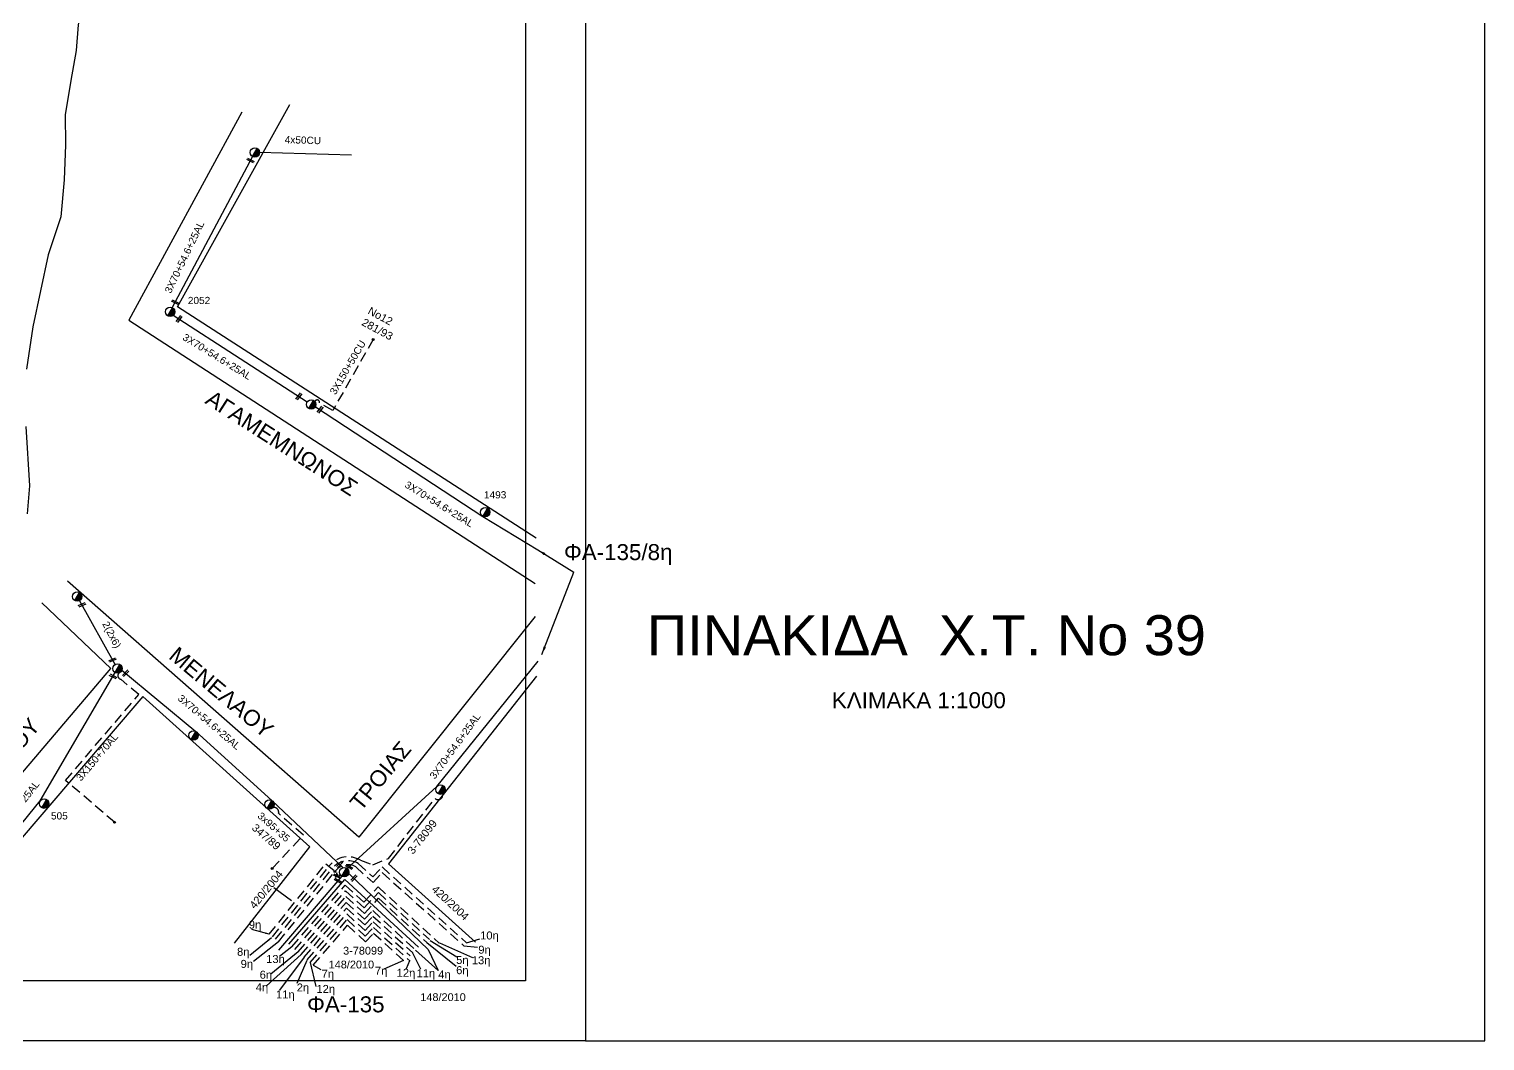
# Model space of a CAD drawing. Header units: millimetres. Extents: x 1113 to 5794, y 757 to 3537.
# Drawn here: x 3015.5 to 3379.4, y 757.3 to 1010.3 of the extents above; entities that cross this region are included whole.
import ezdxf

# ---------------------------------------------------------------- set-up
doc = ezdxf.new("R2010")
doc.units = ezdxf.units.MM
doc.linetypes.add('DASHED', pattern=[19.05, 12.7, -6.35])
for name, color, linetype in [('Γυμνά εναέρια ΧΤ (3Φ)   4x50CU', 7, 'Continuous'), ('Επιγραφές - Σχήματα', 7, 'Continuous'), ('Καλώδια ΧΤ   2x6AL', 7, 'DASHED'), ('Καλώδια ΧΤ   3x150+50AL', 7, 'DASHED'), ('Καλώδια ΧΤ   3x150+50CU', 7, 'DASHED'), ('Καλώδια ΧΤ   3x95+35 CU', 7, 'DASHED'), ('Μηχανική τομή', 7, 'Continuous'), ('Στύλος ΦΜ', 7, 'Continuous'), ('Στύλος ΦΜ @ 1', 7, 'Continuous'), ('Συνδέσεις', 7, 'Continuous'), ('Συνεστραμμένα ΧΤ   3x70+54.6+25 AL', 7, 'SYN_LINE'), ('Υπόβαθρο ΔΕΗ', 7, 'Continuous'), ('Υπόγεια καλώδια Δικτύου ΧΤ και Παρ. ΧΤ - 3X150+70 AL', 7, 'DASHED')]:
    doc.layers.add(name, color=color, linetype=linetype)
doc.styles.get("Standard").update_dxf_attribs({"font": 'arial.ttf'})
doc.linetypes.add('PRANES_1r', pattern='A,0.5,[137,SPECLINE.shx,S=1,R=180,X=0,Y=0],0.5', length=1)
doc.linetypes.add('SYN_LINE', pattern='A,0.5,-0.0001,["/\\/\\/\\/",Standard,S=0.1,R=0,X=0,Y=-0.05],-0.25', length=0.7501)
doc.dimstyles.new('ISO-25', dxfattribs={"dimtxt": 2.5, "dimasz": 1.8, "dimexe": 1.25, "dimexo": 0.625, "dimtad": 1, "dimtxsty": 'Standard', "dimcen": 1.8, "dimadec": 0, "dimazin": 0, "dimtfac": 1, "dimtmove": 0, "dimatfit": 3, "dimfxl": 1.25, "dimarcsym": 0})

# ---------------------------------------------------------------- blocks, each defined once
blk = doc.blocks.new('ΥΠΑΡΧΩΝ ΤΣΙΜΕΝΤΕΝΙΟΣ ΣΤΥΛΟΣ')
at = {"layer": 'Στύλος ΦΜ'}
blk.add_hatch(color=7, dxfattribs=at).paths.add_polyline_path([(-1.29, -2.28, 0.574793), (2.62, 0, 0.268822), (1.3, 2.27)])
at = {"layer": 'Στύλος ΦΜ', "color": 7}
blk.add_line((-1.29, -2.28), (1.3, 2.27), dxfattribs=at)
blk.add_circle((0, 0), 2.62, dxfattribs=at)
at = {"layer": 'Στύλος ΦΜ', "flags": 4}
for tag, p in [('ΑΡΙΘΜΟΣ', (-4.68, 8.05)), ('ΤΥΠΟΣ', (-4.91, 3.03))]:
    blk.add_attdef(tag, p, '', height=4, dxfattribs=at)
blk = doc.blocks.new('ΜΗΧΑΝΙΚΗ ΤΟΜΗ')
at = {"layer": 'Μηχανική τομή', "ltscale": 40}
for p, q in [((-1.89, 0.78), (1.89, 0.78)), ((1.89, 0), (-1.89, 0))]:
    blk.add_line(p, q, dxfattribs=at)
blk = doc.blocks.new('_ΣΥΝΔΕΣΗ')
at = {"layer": 'Συνδέσεις', "linetype": 'SYN_LINE', "ltscale": 40}
blk.add_hatch(color=256, dxfattribs=at).paths.add_polyline_path([(0.5, -0.01, 1), (-0.5, -0.01, 1)])
at = {"layer": 'Συνδέσεις'}
blk.add_circle((0, -0.01), 0.5, dxfattribs=at)
blk = doc.blocks.new('τομή_')
at = {"layer": 'Επιγραφές - Σχήματα'}
for p, q in [((-1.29, -0.22), (0.13, 0.75)), ((-1.08, -0.46), (0.34, 0.51)), ((-0.66, 0.62), (-0.29, -0.37))]:
    blk.add_line(p, q, dxfattribs=at)

msp = doc.modelspace()

# ---------------------------------------------------------------- linework, layer by layer
at = {"layer": 'Γυμνά εναέρια ΧΤ (3Φ)   4x50CU', "color": 27, "linetype": 'SYN_LINE', "lineweight": -3, "ltscale": 20}
msp.add_lwpolyline([(3073.07, 979.51), (3096.03, 978.84)], dxfattribs=at)
at = {"layer": 'Επιγραφές - Σχήματα', "lineweight": -3}
for points in [[(1112.77, 1783.73), (3154.51, 1783.73), (3154.51, 757.28), (1112.77, 757.28)], [(1127.77, 1768.73), (3139.51, 1768.73), (3139.51, 772.28), (1127.77, 772.28)]]:
    msp.add_lwpolyline(points, close=True, dxfattribs=at)
at = {"layer": 'Επιγραφές - Σχήματα', "lineweight": -3, "ltscale": 10}
msp.add_lwpolyline([(3154.51, 757.28), (3379.38, 757.28), (3379.38, 1783.73), (3154.51, 1783.73)], dxfattribs=at)
at = {"layer": 'Καλώδια ΧΤ   2x6AL', "color": 30, "linetype": 'SYN_LINE', "lineweight": -3, "ltscale": 20}
msp.add_lwpolyline([(3036.93, 851.36), (3028.05, 867.36)], dxfattribs=at)
at = {"layer": 'Καλώδια ΧΤ   3x150+50CU', "color": 2, "linetype": 'DASHED', "lineweight": -3, "ltscale": 0.2}
msp.add_lwpolyline([(3101.46, 932.65), (3091.38, 914.93), (3088.04, 916.82, 0.93763), (3086.9, 917.14, 273.531506)], format="xyb", dxfattribs=at)
at = {"layer": 'Καλώδια ΧΤ   3x95+35 CU', "color": 30, "linetype": 'DASHED', "lineweight": -3, "ltscale": 0.2}
msp.add_lwpolyline([(3076.21, 800.39), (3084.01, 808.68), (3077.8, 814.18, 0.600693), (3076.37, 815.57, -4.063641)], format="xyb", dxfattribs=at)
at = {"layer": 'Συνεστραμμένα ΧΤ   3x70+54.6+25 AL', "color": 2, "lineweight": -3, "ltscale": 20}
for points in [[(3071.31, 978.39), (3051.25, 940.62)], [(3051.49, 938.7), (3085, 917.04)], [(3087.03, 915.85), (3128.9, 888.43), (3142.62, 880.04)], [(3094.98, 800.38), (3117.37, 820.86), (3142.69, 852.24)]]:
    msp.add_lwpolyline(points, dxfattribs=at)
at = {"layer": 'Συνεστραμμένα ΧΤ   3x70+54.6+25 AL', "color": 30, "lineweight": -3, "ltscale": 20}
for points in [[(2996.95, 791.13), (3018.26, 817.31), (3037, 849.35)], [(3038.67, 849.94), (3057.14, 834.68), (3076.11, 817.42), (3093.91, 800.61)], [(3095.36, 799.17), (3115.23, 780.09)]]:
    msp.add_lwpolyline(points, dxfattribs=at)
at = {"layer": 'Συνεστραμμένα ΧΤ   3x70+54.6+25 AL', "color": 151, "lineweight": -3, "ltscale": 20}
msp.add_lwpolyline([(3093.64, 798.45), (3077.76, 779.94)], dxfattribs=at)
at = {"layer": 'Υπόβαθρο ΔΕΗ', "linetype": 'PRANES_1r', "lineweight": -3, "ltscale": 0.2}
for points in [[(3035.47, 1076.62), (3035.18, 1075.07), (3035.07, 1073.18), (3033.71, 1066.46), (3033.42, 1061.93), (3033.13, 1051.97), (3033.29, 1041.4), (3032.95, 1036.25), (3031.16, 1028.91), (3027.68, 1011.32), (3027.24, 1004.89), (3025.91, 997.44), (3024.5, 988.83), (3024.57, 981.29), (3024.24, 972.59), (3023.35, 963.31), (3020.23, 953.81), (3016.39, 935.78), (3014.84, 925.27)], [(3014.63, 910.9), (3015.56, 896.06), (3014.96, 889.07)]]:
    msp.add_lwpolyline(points, dxfattribs=at)
at = {"layer": 'Υπόβαθρο ΔΕΗ', "lineweight": -3, "ltscale": 0.2}
for points in [[(3142.25, 882.94), (3052.56, 940.8), (3080.62, 991.37)], [(3068.64, 989.48), (3040.42, 937.5), (3142, 871.64)], [(3141.96, 863.42), (3097.9, 808.22), (3025.02, 872.21)], [(3066.78, 781.68), (3085.61, 805.77), (3043.85, 843.4), (2995.33, 786.72), (2987.44, 793.47), (3035.92, 850.36), (3018.67, 866.79)], [(3142.26, 848.46), (3105.31, 801.56), (3127.08, 781.96)], [(3080.41, 781.47), (3094.4, 797.66), (3112.76, 780.73)], [(3076.67, 795.64), (3081.04, 792.4)]]:
    msp.add_lwpolyline(points, dxfattribs=at)
at = {"layer": 'Υπόβαθρο ΔΕΗ', "color": 2, "linetype": 'DASHED', "lineweight": -3, "ltscale": 0.2}
msp.add_lwpolyline([(3076.26, 783.3), (3090.5, 801.06, -0.377003), (3098.33, 802.43), (3101.4, 801.29), (3105.32, 802.91), (3116.94, 817.89, 0.752022), (3118.79, 819.05)], format="xyb", dxfattribs=at)
at = {"layer": 'Υπόβαθρο ΔΕΗ', "color": 133, "linetype": 'DASHED', "lineweight": -3, "ltscale": 0.2}
for points in [[(3075.48, 783.93), (3089.64, 801.59), (3092.39, 799.32, 1.076726), (3093.22, 798.85)], [(3077.82, 782.05), (3092.06, 799.81, -0.364423), (3097.13, 800.81), (3101.44, 796.85), (3103.75, 799.36), (3124.16, 781.03)]]:
    msp.add_lwpolyline(points, format="xyb", dxfattribs=at)
at = {"layer": 'Υπόβαθρο ΔΕΗ', "color": 6, "linetype": 'DASHED', "lineweight": -3, "ltscale": 0.2}
msp.add_lwpolyline([(3077.04, 782.68), (3091.28, 800.43, -0.371647), (3097.73, 801.63), (3101.38, 798.27), (3103.68, 800.77), (3124.82, 781.78)], format="xyb", dxfattribs=at)
at = {"layer": 'Υπόβαθρο ΔΕΗ', "color": 5, "linetype": 'DASHED', "lineweight": -3, "ltscale": 0.2}
msp.add_lwpolyline([(3081.16, 780.82), (3094.48, 796.23), (3099.14, 791.93), (3102.71, 795.8), (3117.96, 781.75)], dxfattribs=at)
at = {"layer": 'Υπόβαθρο ΔΕΗ', "color": 85, "linetype": 'DASHED', "lineweight": -3, "ltscale": 0.2}
msp.add_lwpolyline([(3081.92, 780.16), (3094.56, 794.79), (3099.2, 790.51), (3102.77, 794.39), (3115.52, 782.63)], dxfattribs=at)
at = {"layer": 'Υπόβαθρο ΔΕΗ', "color": 233, "linetype": 'DASHED', "lineweight": -3, "ltscale": 0.2, "true_color": 0xd2798f}
msp.add_lwpolyline([(3082.68, 779.51), (3094.64, 793.36), (3099.26, 789.1), (3102.83, 792.97), (3114.84, 781.9)], dxfattribs=at)
at = {"layer": 'Υπόβαθρο ΔΕΗ', "color": 30, "linetype": 'DASHED', "lineweight": -3, "ltscale": 0.2}
msp.add_lwpolyline([(3083.43, 778.86), (3094.72, 791.92), (3099.31, 787.69), (3101.35, 789.89), (3112.08, 780)], dxfattribs=at)
at = {"layer": 'Υπόβαθρο ΔΕΗ', "color": 62, "linetype": 'DASHED', "lineweight": -3, "ltscale": 0.2}
msp.add_lwpolyline([(3084.19, 778.2), (3094.8, 790.49), (3099.37, 786.28), (3101.4, 788.48), (3111.4, 779.26)], dxfattribs=at)
at = {"layer": 'Υπόβαθρο ΔΕΗ', "color": 27, "linetype": 'DASHED', "lineweight": -3, "ltscale": 0.2}
msp.add_lwpolyline([(3084.95, 777.55), (3094.88, 789.05), (3099.43, 784.86), (3101.46, 787.07), (3110.73, 778.53)], dxfattribs=at)
at = {"layer": 'Υπόβαθρο ΔΕΗ', "color": 1, "linetype": 'DASHED', "lineweight": -3, "ltscale": 0.2}
msp.add_lwpolyline([(3085.7, 776.9), (3094.97, 787.62), (3099.49, 783.45), (3101.52, 785.65), (3110.69, 777.2)], dxfattribs=at)
at = {"layer": 'Υπόβαθρο ΔΕΗ', "color": 173, "linetype": 'DASHED', "lineweight": -3, "ltscale": 0.2}
msp.add_lwpolyline([(3086.46, 776.24), (3095.05, 786.18), (3099.54, 782.04), (3101.58, 784.24), (3109.37, 777.06)], dxfattribs=at)
at = {"layer": 'Υπόγεια καλώδια Δικτύου ΧΤ και Παρ. ΧΤ - 3X150+70 AL', "color": 30, "linetype": 'DASHED', "lineweight": -3, "ltscale": 0.2}
msp.add_lwpolyline([(3036.83, 811.93), (3024.57, 822.41), (3042.87, 843.85), (3038.37, 847.7, -0.584695), (3037.91, 849.25, -1.399821)], format="xyb", dxfattribs=at)

# ---------------------------------------------------------------- block references
at = {"layer": 'Επιγραφές - Σχήματα', "rotation": 299.7579530802306}
msp.add_blockref('τομή_', (3092.43, 798.06), dxfattribs=at)
at = {"layer": 'Μηχανική τομή', "lineweight": -3}
for p, xscale, yscale, zscale, rotation in [((3070.69, 977.22), 0.5000000000003161, 0.5000000000003161, 0.5000000000003161, 333.1835396985632), ((3051.89, 941.82), 0.5000000000003162, 0.5000000000003162, 0.5000000000003162, 333.1835396985632), ((3053.11, 937.66), 0.5000000000003162, 0.5000000000003162, 0.5000000000003162, 53.36469392682387), ((3083.05, 918.3), 0.5000000000003162, 0.5000000000003162, 0.5000000000003162, 53.36469392682387), ((3088.38, 914.97), 0.5000000000003162, 0.5000000000003162, 0.5000000000003162, 53.36469392682387), ((3028.74, 866.12), 0.5000000000003162, 0.5000000000003162, 0.5000000000003162, 23.48967975315374), ((3036.38, 852.36), 0.5000000000003162, 0.5000000000003162, 0.5000000000003162, 23.48967975315374), ((3036.35, 848.24), 0.5000000000003164, 0.5000000000003164, 0.5000000000003164, 333.0260046742604), ((3039.71, 849.08), 0.5000000000003163, 0.5000000000003163, 0.5000000000003163, 45.46618432208448), ((3093.22, 801.27), 0.5000000000003162, 0.5000000000003162, 0.5000000000003162, 47.09347988825179), ((3095.59, 800.93), 0.5000000000003162, 0.5000000000003162, 0.5000000000003162, 150.202674920077), ((3092.7, 797.52), 0.5000000000003162, 0.5000000000003162, 0.5000000000003162, 150.202674920077), ((3096.78, 797.86), 0.5000000000003162, 0.5000000000003162, 0.5000000000003162, 47.09347988825179)]:
    msp.add_blockref('ΜΗΧΑΝΙΚΗ ΤΟΜΗ', p, dxfattribs=dict(at, xscale=xscale, yscale=yscale, zscale=zscale, rotation=rotation))
at = {"layer": 'Στύλος ΦΜ @ 1', "lineweight": -3, "ltscale": 40, "xscale": 0.4499999999998181, "yscale": 0.4499999999998181, "zscale": 0.4499999999998181}
for p in [(3071.9, 979.42), (3085.99, 916.4), (3027.48, 868.39), (3037.58, 850.38), (3056.55, 833.65), (3118.27, 820.1), (3075.52, 816.39), (3094.22, 799.48)]:
    msp.add_blockref('ΥΠΑΡΧΩΝ ΤΣΙΜΕΝΤΕΝΙΟΣ ΣΤΥΛΟΣ', p, dxfattribs=at)
at = {"layer": 'Στύλος ΦΜ @ 1', "lineweight": -3, "ltscale": 40}
ref = msp.add_blockref('ΥΠΑΡΧΩΝ ΤΣΙΜΕΝΤΕΝΙΟΣ ΣΤΥΛΟΣ', (3050.7, 939.58), dxfattribs=dict(at, xscale=0.4499999999998181, yscale=0.4499999999998181, zscale=0.4499999999998181))
ref.add_attrib('ΑΡΙΘΜΟΣ', '2052', (3055.14, 941.51), dxfattribs={"layer": 'Στύλος ΦΜ', "height": 1.8, "flags": 4})
ref = msp.add_blockref('ΥΠΑΡΧΩΝ ΤΣΙΜΕΝΤΕΝΙΟΣ ΣΤΥΛΟΣ', (3129.48, 889.46), dxfattribs=dict(at, xscale=0.4499999999998181, yscale=0.4499999999998181, zscale=0.4499999999998181))
ref.add_attrib('ΑΡΙΘΜΟΣ', '1493', (3129.16, 892.92), dxfattribs={"layer": 'Στύλος ΦΜ', "height": 1.8, "flags": 4})
ref = msp.add_blockref('ΥΠΑΡΧΩΝ ΤΣΙΜΕΝΤΕΝΙΟΣ ΣΤΥΛΟΣ', (3019.21, 816.6), dxfattribs=dict(at, xscale=0.4499999999998181, yscale=0.4499999999998181, zscale=0.4499999999998181))
ref.add_attrib('ΑΡΙΘΜΟΣ', '505', (3020.92, 812.64), dxfattribs={"layer": 'Στύλος ΦΜ', "height": 1.8, "flags": 4})
at = {"layer": 'Συνδέσεις', "lineweight": -3, "xscale": 0.4499999999998181, "yscale": 0.4499999999998181, "zscale": 0.4499999999998181}
for p in [(3101.46, 932.65), (3036.83, 811.93), (3076.22, 800.4), (3091.9, 799.61)]:
    msp.add_blockref('_ΣΥΝΔΕΣΗ', p, dxfattribs=at)

# ---------------------------------------------------------------- texts
at = {"layer": 'Επιγραφές - Σχήματα', "color": 7, "lineweight": -3, "char_height": 4, "width": 168.3718, "attachment_point": 1}
for s, insert, rotation in [('ΑΓΑΜΕΜΝΩΝΟΣ', (3061.36, 920.21), 327.3192), ('ΜΕΝΕΛΑΟΥ', (3052.67, 856.15), 320.0422), ('ΤΗΛΕΜΑΧΟΥ', (2993.07, 811.33), 50.5241), ('ΤΡΟΙΑΣ', (3095.32, 817.04), 50.5241)]:
    msp.add_mtext(s, dxfattribs=dict(at, insert=insert, rotation=rotation))
at = {"layer": 'Επιγραφές - Σχήματα', "color": 7, "lineweight": -3, "width": 168.3718, "attachment_point": 1}
for s, insert, char_height in [('ΦΑ-135/8η', (3149.16, 881.49), 4), ('9η', (3070.38, 787.35), 2), ('10η', (3128.2, 784.64), 2), ('8η', (3067.43, 780.56), 2), ('9η', (3127.74, 781.08), 2), ('9η', (3068.33, 777.53), 2), ('13η', (3074.71, 778.75), 2), ('7η', (3101.9, 775.83), 2), ('12η', (3107.33, 775.31), 2), ('11η', (3112.31, 775.21), 2), ('5η', (3122.21, 778.51), 2), ('6η', (3122.21, 775.96), 2), ('13η', (3126.13, 778.45), 2), ('4η', (3072.12, 771.71), 2), ('6η', (3073.08, 774.83), 2), ('2η', (3082.36, 771.63), 2), ('7η', (3088.57, 775.06), 2), ('4η', (3117.73, 774.9), 2), ('11η', (3077.17, 769.89), 2), ('ΦΑ-135', (3084.94, 768.42), 4), ('12η', (3087.28, 771.27), 2)]:
    msp.add_mtext(s, dxfattribs=dict(at, insert=insert, char_height=char_height))
at = {"layer": 'Επιγραφές - Σχήματα', "lineweight": -3, "ltscale": 10, "width": 315.0361, "attachment_point": 1}
for s, insert, char_height in [('ΠΙΝΑΚΙΔΑ  Χ.Τ. Νο 39', (3169.89, 863.71), 10), ('ΚΛΙΜΑΚΑ 1:1000', (3216.13, 844.46), 4)]:
    msp.add_mtext(s, dxfattribs=dict(at, insert=insert, char_height=char_height))
at = {"layer": 'Καλώδια ΧΤ   3x150+50AL', "color": 7, "lineweight": -3, "char_height": 1.8, "width": 168.3718, "attachment_point": 1}
for s, insert, rotation in [('{\\H1.083x;\\C256;No12\\P281/93}', (3100.87, 940.92), 331.5997), ('{\\H1.083x;\\C256;3-78099}', (3109.88, 804.97), 51.9138), ('{\\H1.083x;\\C256;347/89}', (3072.22, 811.75), 319.2703), ('{\\H1.083x;\\C256;420/2004}', (3070.37, 791.36), 50.7038), ('{\\H1.083x;\\C256;420/2004}', (3117.25, 796.37), 317.3697)]:
    msp.add_mtext(s, dxfattribs=dict(at, insert=insert, rotation=rotation))
for s, insert in [('{\\H1.083x;\\C256;3-78099}', (3093.95, 780.81)), ('{\\H1.083x;\\C256;148/2010}', (3090.34, 777.35)), ('{\\H1.083x;\\C256;148/2010}', (3113.25, 769.19))]:
    msp.add_mtext(s, dxfattribs=dict(at, insert=insert))
at = {"layer": 'Συνεστραμμένα ΧΤ   3x70+54.6+25 AL', "color": 7, "lineweight": -3, "char_height": 1.8, "width": 168.3718, "attachment_point": 1}
for s, insert, rotation in [('4x50CU', (3079.39, 983.55), 358.2378), ('3X70+54.6+25AL', (3049.26, 944.8), 64.4677), ('3X70+54.6+25AL', (3054.58, 934.25), 328.4496), ('3X150+50CU', (3090.49, 919.6), 59.5888), ('3X70+54.6+25AL', (3110.12, 897.38), 328.4496), ('2(2x6)', (3035.28, 862.41), 297.4452), ('3X70+54.6+25AL', (3053.62, 844.03), 319.5041), ('3X70+54.6+25AL', (3115.43, 823.63), 53.8451), ('3X150+70AL', (3027.04, 823.24), 49.7619), ('3X70+54.6+25AL', (3004.71, 807.09), 52.0276), ('3x95+35', (3073.56, 814.64), 318.6746)]:
    msp.add_mtext(s, dxfattribs=dict(at, insert=insert, rotation=rotation))

# ---------------------------------------------------------------- leaders
at = {"layer": 'Επιγραφές - Σχήματα', "lineweight": -3, "ltscale": 40}
for points in [[(3142.62, 880.04), (3151.65, 874.49)], [(3143.64, 853.93), (3151.65, 874.49)]]:
    msp.add_leader(points, dimstyle='ISO-25', override={"dimasz": 2, "dimtad": 0}, dxfattribs=at)
at = {"layer": 'Επιγραφές - Σχήματα', "ltscale": 40}
for points, override in [([(3076.07, 783.02), (3070.66, 778.61)], {"dimasz": 1, "dimtad": 0}), ([(3075.48, 783.93), (3071.14, 785.12)], {"dimasz": 1, "dimtad": 0}), ([(3124.82, 781.78), (3128.1, 782.76)], {"dimasz": 0.5, "dimtad": 0}), ([(3077.82, 782.05), (3071.55, 777.13)], {"dimasz": 1, "dimtad": 0}), ([(3083.43, 778.86), (3074.81, 771.03)], {"dimasz": 1, "dimtad": 0}), ([(3082.68, 779.51), (3075.85, 773.95)], {"dimasz": 1, "dimtad": 0}), ([(3081.12, 780.82), (3078.09, 778.36)], {"dimasz": 1, "dimtad": 0}), ([(3111.33, 779.33), (3113.33, 775.26)], {"dimasz": 0.5, "dimtad": 0}), ([(3112.08, 780), (3117.73, 774.9)], {"dimasz": 0.5, "dimtad": 0}), ([(3114.84, 781.9), (3122.21, 775.96)], {"dimasz": 0.5, "dimtad": 0}), ([(3115.23, 780.09), (3117.73, 774.9)], {"dimasz": 0.5, "dimtad": 0}), ([(3115.7, 782.36), (3122.39, 778.3)], {"dimasz": 0.5, "dimtad": 0}), ([(3118.06, 781.77), (3126.29, 778.12)], {"dimasz": 0.5, "dimtad": 0}), ([(3124.16, 781.03), (3127.56, 780.68)], {"dimasz": 0.5, "dimtad": 0}), ([(3084.19, 778.2), (3078.09, 770)], {"dimasz": 1, "dimtad": 0}), ([(3084.91, 777.34), (3082.36, 771.63)], {"dimasz": 1, "dimtad": 0}), ([(3085.68, 776.92), (3087.15, 770.91)], {"dimasz": 1, "dimtad": 0}), ([(3086.46, 776.24), (3088.37, 775.14)], {"dimasz": 0.5, "dimtad": 0}), ([(3109.06, 777.35), (3104.11, 775.18)], {"dimasz": 0.5, "dimtad": 0}), ([(3110.57, 777.31), (3109.74, 775.26)], {"dimasz": 0.5, "dimtad": 0})]:
    msp.add_leader(points, dimstyle='ISO-25', override=override, dxfattribs=at)

doc.saveas('drawing.dxf')
